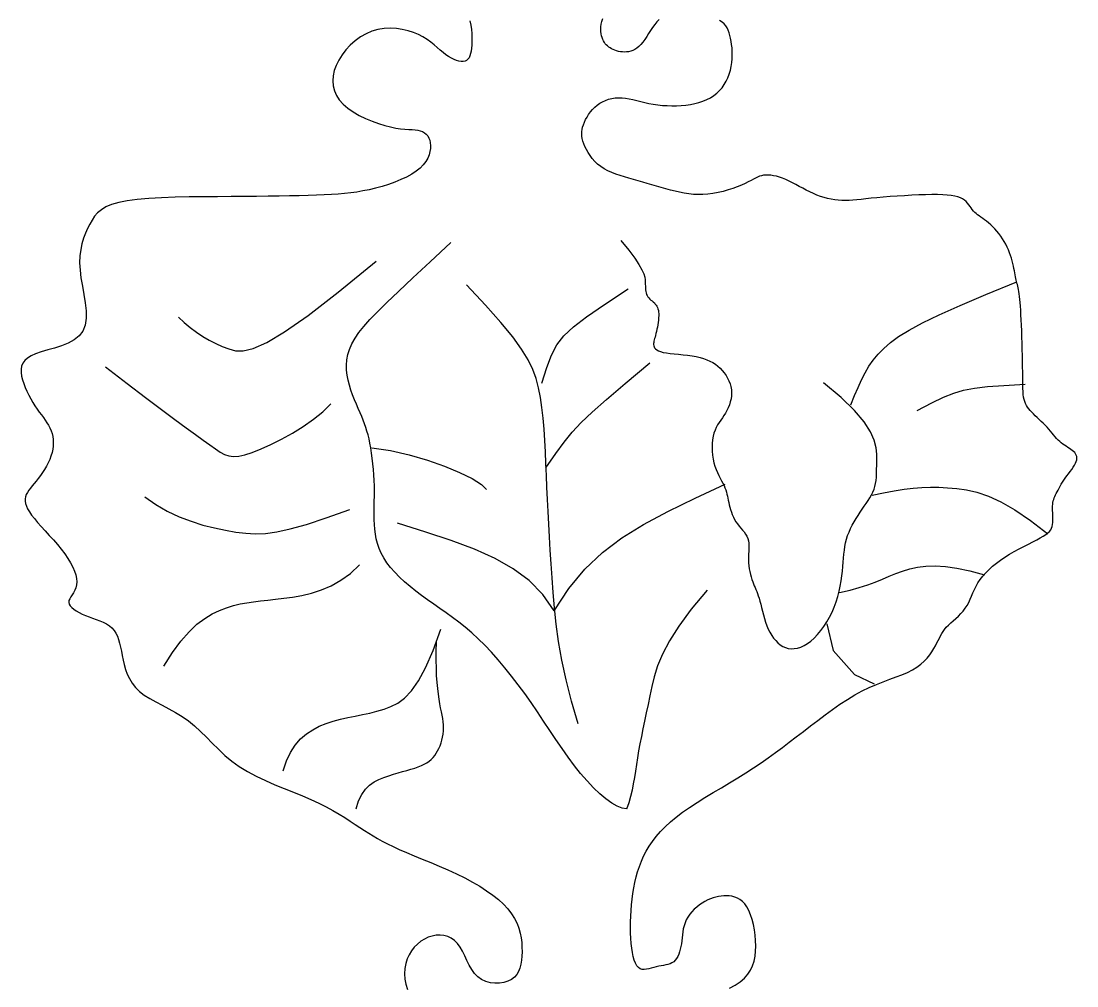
# Model space of a CAD drawing. Header units: millimetres. Extents: x 0 to 687901, y 0 to 346525.
# Drawn here: x 15406.67 to 15433.81, y 33459.14 to 33483.92 of the extents above; entities that cross this region are included whole.
import ezdxf

# ---------------------------------------------------------------- set-up
doc = ezdxf.new("R2010")
doc.units = ezdxf.units.MM
doc.layers.add('ARQ_Texto', color=7, linetype='Continuous')
doc.layers.add('ARQ_Vista 01', color=1, linetype='Continuous')

# ---------------------------------------------------------------- blocks, each defined once
blk = doc.blocks.new('BRASÃO ESTADO PARANÁ')
at = {"layer": 'ARQ_Vista 01'}
for points in [[(3227.378, -31142.45), (3227.595, -31142.332), (3227.788, -31142.203), (3227.95, -31142.063), (3228.083, -31141.912), (3228.188, -31141.751), (3228.268, -31141.58), (3228.326, -31141.401), (3228.365, -31141.213), (3228.386, -31141.017), (3228.393, -31140.815), (3228.386, -31140.606), (3228.369, -31140.394), (3228.34, -31140.184), (3228.301, -31139.98), (3228.251, -31139.785), (3228.192, -31139.603), (3228.124, -31139.439), (3228.048, -31139.296), (3227.965, -31139.178), (3227.874, -31139.083), (3227.778, -31139.009), (3227.678, -31138.953), (3227.574, -31138.913), (3227.468, -31138.887), (3227.361, -31138.873), (3227.255, -31138.867), (3227.149, -31138.868), (3227.044, -31138.876), (3226.941, -31138.891), (3226.837, -31138.913), (3226.733, -31138.944), (3226.629, -31138.982), (3226.525, -31139.029), (3226.42, -31139.085), (3226.313, -31139.149), (3226.208, -31139.223), (3226.105, -31139.303), (3226.006, -31139.391), (3225.914, -31139.485), (3225.83, -31139.585), (3225.756, -31139.69), (3225.694, -31139.798), (3225.645, -31139.911), (3225.608, -31140.026), (3225.58, -31140.143), (3225.559, -31140.26), (3225.544, -31140.378), (3225.53, -31140.496), (3225.518, -31140.612), (3225.503, -31140.725), (3225.485, -31140.836), (3225.462, -31140.942), (3225.435, -31141.042), (3225.402, -31141.136), (3225.363, -31141.222), (3225.317, -31141.299), (3225.265, -31141.367), (3225.206, -31141.422), (3225.139, -31141.466), (3225.065, -31141.5), (3224.985, -31141.526), (3224.901, -31141.546), (3224.812, -31141.564), (3224.72, -31141.58), (3224.625, -31141.597), (3224.53, -31141.618), (3224.434, -31141.645), (3224.338, -31141.672), (3224.244, -31141.698), (3224.153, -31141.718), (3224.065, -31141.727), (3223.983, -31141.721), (3223.907, -31141.697), (3223.837, -31141.651), (3223.776, -31141.578), (3223.722, -31141.482), (3223.676, -31141.363), (3223.637, -31141.224), (3223.605, -31141.067), (3223.579, -31140.896), (3223.559, -31140.711), (3223.544, -31140.515), (3223.535, -31140.311), (3223.532, -31140.099), (3223.533, -31139.882), (3223.54, -31139.662), (3223.553, -31139.439), (3223.571, -31139.215), (3223.595, -31138.993), (3223.624, -31138.773), (3223.659, -31138.557), (3223.7, -31138.345), (3223.75, -31138.136), (3223.807, -31137.931), (3223.874, -31137.729), (3223.952, -31137.529), (3224.041, -31137.332), (3224.142, -31137.138), (3224.257, -31136.946), (3224.386, -31136.755), (3224.531, -31136.566), (3224.694, -31136.377), (3224.876, -31136.19), (3225.079, -31136.002), (3225.303, -31135.814), (3225.55, -31135.626), (3225.82, -31135.437), (3226.111, -31135.247), (3226.417, -31135.057), (3226.733, -31134.866), (3227.055, -31134.674), (3227.378, -31134.481), (3227.697, -31134.289), (3228.009, -31134.095), (3228.309, -31133.902), (3228.598, -31133.707), (3228.878, -31133.511), (3229.153, -31133.313), (3229.424, -31133.113), (3229.693, -31132.91), (3229.963, -31132.703), (3230.237, -31132.492), (3230.515, -31132.278), (3230.797, -31132.062), (3231.082, -31131.848), (3231.37, -31131.64), (3231.658, -31131.439), (3231.946, -31131.251), (3232.232, -31131.077), (3232.517, -31130.922), (3232.797, -31130.786), (3233.071, -31130.668), (3233.337, -31130.564), (3233.593, -31130.468), (3233.837, -31130.379), (3234.065, -31130.291), (3234.276, -31130.201), (3234.468, -31130.104), (3234.639, -31129.999), (3234.79, -31129.885), (3234.923, -31129.766), (3235.039, -31129.644), (3235.139, -31129.52), (3235.226, -31129.398), (3235.3, -31129.279), (3235.364, -31129.166), (3235.419, -31129.06), (3235.468, -31128.961), (3235.514, -31128.868), (3235.558, -31128.78), (3235.605, -31128.695), (3235.656, -31128.612), (3235.715, -31128.531), (3235.783, -31128.45), (3235.864, -31128.368), (3235.954, -31128.284), (3236.051, -31128.198), (3236.151, -31128.109), (3236.252, -31128.017), (3236.349, -31127.921), (3236.44, -31127.82), (3236.522, -31127.714), (3236.593, -31127.602), (3236.654, -31127.486), (3236.709, -31127.364), (3236.762, -31127.24), (3236.815, -31127.113), (3236.872, -31126.983), (3236.937, -31126.853), (3237.012, -31126.723), (3237.1, -31126.593), (3237.201, -31126.464), (3237.316, -31126.336), (3237.442, -31126.21), (3237.58, -31126.086), (3237.729, -31125.965), (3237.889, -31125.847), (3238.058, -31125.732), (3238.237, -31125.62), (3238.422, -31125.513), (3238.608, -31125.411), (3238.792, -31125.313), (3238.97, -31125.221), (3239.139, -31125.134), (3239.293, -31125.054), (3239.43, -31124.979), (3239.547, -31124.912), (3239.644, -31124.849), (3239.723, -31124.789), (3239.785, -31124.73), (3239.834, -31124.67), (3239.87, -31124.608), (3239.895, -31124.541), (3239.911, -31124.467), (3239.92, -31124.385), (3239.923, -31124.297), (3239.922, -31124.205), (3239.919, -31124.111), (3239.914, -31124.016), (3239.909, -31123.923), (3239.907, -31123.835), (3239.907, -31123.753), (3239.912, -31123.678), (3239.922, -31123.611), (3239.935, -31123.548), (3239.952, -31123.49), (3239.973, -31123.433), (3239.997, -31123.377), (3240.024, -31123.319), (3240.053, -31123.259), (3240.085, -31123.196), (3240.119, -31123.128), (3240.157, -31123.057), (3240.197, -31122.983), (3240.241, -31122.906), (3240.289, -31122.826), (3240.341, -31122.745), (3240.398, -31122.662), (3240.459, -31122.578), (3240.523, -31122.493), (3240.587, -31122.408), (3240.649, -31122.325), (3240.706, -31122.243), (3240.757, -31122.164), (3240.799, -31122.089), (3240.829, -31122.017), (3240.846, -31121.95), (3240.851, -31121.888), (3240.844, -31121.83), (3240.827, -31121.776), (3240.8, -31121.725), (3240.765, -31121.677), (3240.723, -31121.633), (3240.674, -31121.59), (3240.621, -31121.55), (3240.564, -31121.511), (3240.503, -31121.472), (3240.44, -31121.432), (3240.376, -31121.391), (3240.311, -31121.347), (3240.247, -31121.299), (3240.185, -31121.247), (3240.125, -31121.189), (3240.066, -31121.127), (3240.008, -31121.061), (3239.949, -31120.991), (3239.89, -31120.919), (3239.828, -31120.844), (3239.764, -31120.769), (3239.695, -31120.692), (3239.622, -31120.616), (3239.546, -31120.54), (3239.468, -31120.464), (3239.389, -31120.389), (3239.311, -31120.316), (3239.236, -31120.244), (3239.164, -31120.174), (3239.097, -31120.107), (3239.037, -31120.041), (3238.983, -31119.976), (3238.935, -31119.911), (3238.894, -31119.843), (3238.858, -31119.772), (3238.828, -31119.696), (3238.803, -31119.613), (3238.784, -31119.521), (3238.771, -31119.421), (3238.761, -31119.309), (3238.755, -31119.185), (3238.751, -31119.049), (3238.75, -31118.899), (3238.749, -31118.734), (3238.748, -31118.553), (3238.747, -31118.355), (3238.744, -31118.14), (3238.739, -31117.911), (3238.733, -31117.674), (3238.726, -31117.433), (3238.718, -31117.192), (3238.71, -31116.957), (3238.7, -31116.732), (3238.691, -31116.522), (3238.681, -31116.329), (3238.671, -31116.155), (3238.66, -31115.999), (3238.649, -31115.858), (3238.638, -31115.732), (3238.626, -31115.619), (3238.614, -31115.519), (3238.6, -31115.431), (3238.587, -31115.353), (3238.572, -31115.283), (3238.557, -31115.219), (3238.542, -31115.16), (3238.527, -31115.102), (3238.512, -31115.045), (3238.497, -31114.987), (3238.483, -31114.924), (3238.469, -31114.856), (3238.455, -31114.782), (3238.44, -31114.704), (3238.425, -31114.62), (3238.407, -31114.531), (3238.388, -31114.439), (3238.365, -31114.342), (3238.339, -31114.241), (3238.31, -31114.137), (3238.276, -31114.03), (3238.237, -31113.921), (3238.194, -31113.812), (3238.146, -31113.702), (3238.093, -31113.593), (3238.035, -31113.486), (3237.971, -31113.382), (3237.901, -31113.28), (3237.827, -31113.183), (3237.75, -31113.09), (3237.669, -31113.002), (3237.588, -31112.918), (3237.506, -31112.841), (3237.425, -31112.77), (3237.346, -31112.705), (3237.27, -31112.646), (3237.197, -31112.593), (3237.128, -31112.545), (3237.062, -31112.498), (3237, -31112.452), (3236.942, -31112.406), (3236.888, -31112.357), (3236.838, -31112.305), (3236.793, -31112.248), (3236.75, -31112.187), (3236.706, -31112.124), (3236.661, -31112.061), (3236.612, -31111.998), (3236.556, -31111.938), (3236.492, -31111.883), (3236.417, -31111.833), (3236.329, -31111.79), (3236.227, -31111.755), (3236.109, -31111.726), (3235.973, -31111.703), (3235.819, -31111.686), (3235.644, -31111.676), (3235.447, -31111.67), (3235.227, -31111.67), (3234.982, -31111.674), (3234.719, -31111.683), (3234.444, -31111.695), (3234.161, -31111.71), (3233.879, -31111.728), (3233.602, -31111.748), (3233.338, -31111.769), (3233.092, -31111.791), (3232.868, -31111.813), (3232.667, -31111.834), (3232.483, -31111.854), (3232.315, -31111.871), (3232.159, -31111.885), (3232.011, -31111.895), (3231.87, -31111.899), (3231.732, -31111.897), (3231.594, -31111.888), (3231.456, -31111.872), (3231.317, -31111.85), (3231.179, -31111.82), (3231.041, -31111.783), (3230.902, -31111.739), (3230.764, -31111.688), (3230.626, -31111.631), (3230.489, -31111.566), (3230.351, -31111.497), (3230.215, -31111.425), (3230.08, -31111.352), (3229.946, -31111.28), (3229.814, -31111.21), (3229.684, -31111.145), (3229.556, -31111.086), (3229.431, -31111.036), (3229.309, -31110.994), (3229.192, -31110.96), (3229.079, -31110.935), (3228.971, -31110.918), (3228.87, -31110.91), (3228.775, -31110.91), (3228.688, -31110.918), (3228.608, -31110.935), (3228.533, -31110.96), (3228.459, -31110.991), (3228.382, -31111.03), (3228.299, -31111.074), (3228.206, -31111.124), (3228.1, -31111.179), (3227.976, -31111.238), (3227.834, -31111.301), (3227.674, -31111.365), (3227.5, -31111.428), (3227.316, -31111.488), (3227.124, -31111.543), (3226.927, -31111.591), (3226.729, -31111.63), (3226.533, -31111.656), (3226.342, -31111.67), (3226.155, -31111.67), (3225.972, -31111.66), (3225.792, -31111.64), (3225.613, -31111.611), (3225.436, -31111.576), (3225.259, -31111.535), (3225.082, -31111.491), (3224.903, -31111.443), (3224.724, -31111.394), (3224.544, -31111.342), (3224.364, -31111.29), (3224.183, -31111.237), (3224.003, -31111.184), (3223.824, -31111.132), (3223.646, -31111.08), (3223.469, -31111.03), (3223.295, -31110.98), (3223.124, -31110.927), (3222.959, -31110.872), (3222.8, -31110.811), (3222.649, -31110.744), (3222.507, -31110.669), (3222.375, -31110.583), (3222.255, -31110.487), (3222.146, -31110.382), (3222.048, -31110.27), (3221.96, -31110.154), (3221.884, -31110.035), (3221.818, -31109.918), (3221.763, -31109.803), (3221.718, -31109.693), (3221.683, -31109.591), (3221.658, -31109.494), (3221.642, -31109.402), (3221.636, -31109.314), (3221.639, -31109.226), (3221.651, -31109.139), (3221.673, -31109.05), (3221.703, -31108.958), (3221.741, -31108.861), (3221.788, -31108.762), (3221.843, -31108.661), (3221.906, -31108.561), (3221.978, -31108.463), (3222.057, -31108.37), (3222.143, -31108.281), (3222.237, -31108.2), (3222.339, -31108.128), (3222.447, -31108.066), (3222.561, -31108.013), (3222.681, -31107.971), (3222.806, -31107.939), (3222.934, -31107.918), (3223.067, -31107.909), (3223.203, -31107.911), (3223.341, -31107.925), (3223.482, -31107.948), (3223.626, -31107.979), (3223.774, -31108.015), (3223.927, -31108.054), (3224.084, -31108.093), (3224.246, -31108.13), (3224.414, -31108.162), (3224.588, -31108.188), (3224.767, -31108.207), (3224.949, -31108.219), (3225.132, -31108.224), (3225.316, -31108.222), (3225.498, -31108.211), (3225.678, -31108.194), (3225.853, -31108.168), (3226.022, -31108.134), (3226.185, -31108.092), (3226.341, -31108.04), (3226.489, -31107.98), (3226.628, -31107.91), (3226.758, -31107.83), (3226.877, -31107.739), (3226.986, -31107.637), (3227.083, -31107.525), (3227.169, -31107.402), (3227.244, -31107.271), (3227.308, -31107.134), (3227.361, -31106.992), (3227.405, -31106.846), (3227.438, -31106.699), (3227.461, -31106.551), (3227.475, -31106.405), (3227.48, -31106.26), (3227.478, -31106.119), (3227.469, -31105.982), (3227.454, -31105.85), (3227.434, -31105.724), (3227.411, -31105.604), (3227.384, -31105.492), (3227.355, -31105.389), (3227.321, -31105.293), (3227.28, -31105.205), (3227.228, -31105.123), (3227.164, -31105.048), (3227.085, -31104.977), (3226.988, -31104.912)], [(3224.643, -31104.874), (3224.554, -31104.966), (3224.469, -31105.07), (3224.388, -31105.182), (3224.31, -31105.301), (3224.234, -31105.421), (3224.159, -31105.539), (3224.085, -31105.653), (3224.01, -31105.758), (3223.935, -31105.85), (3223.857, -31105.928), (3223.779, -31105.992), (3223.699, -31106.042), (3223.619, -31106.081), (3223.538, -31106.108), (3223.458, -31106.126), (3223.377, -31106.136), (3223.297, -31106.138), (3223.219, -31106.135), (3223.141, -31106.126), (3223.066, -31106.112), (3222.993, -31106.093), (3222.923, -31106.07), (3222.857, -31106.043), (3222.795, -31106.013), (3222.737, -31105.98), (3222.684, -31105.944), (3222.635, -31105.904), (3222.591, -31105.862), (3222.552, -31105.815), (3222.516, -31105.764), (3222.484, -31105.709), (3222.456, -31105.647), (3222.43, -31105.581), (3222.408, -31105.508), (3222.391, -31105.429), (3222.379, -31105.344), (3222.375, -31105.253), (3222.379, -31105.157), (3222.393, -31105.056), (3222.418, -31104.949), (3222.456, -31104.838)], [(3217.299, -31104.928), (3217.335, -31105.097), (3217.36, -31105.263), (3217.374, -31105.425), (3217.38, -31105.581), (3217.379, -31105.729), (3217.373, -31105.866), (3217.362, -31105.991), (3217.347, -31106.103), (3217.327, -31106.202), (3217.3, -31106.288), (3217.266, -31106.36), (3217.224, -31106.419), (3217.173, -31106.463), (3217.112, -31106.493), (3217.042, -31106.508), (3216.962, -31106.509), (3216.875, -31106.497), (3216.781, -31106.471), (3216.682, -31106.432), (3216.579, -31106.381), (3216.473, -31106.317), (3216.366, -31106.242), (3216.259, -31106.156), (3216.149, -31106.061), (3216.034, -31105.961), (3215.911, -31105.857), (3215.779, -31105.752), (3215.635, -31105.649), (3215.477, -31105.552), (3215.301, -31105.461), (3215.108, -31105.381), (3214.898, -31105.314), (3214.675, -31105.262), (3214.444, -31105.228), (3214.207, -31105.216), (3213.967, -31105.227), (3213.728, -31105.264), (3213.494, -31105.331), (3213.267, -31105.428), (3213.051, -31105.554), (3212.847, -31105.702), (3212.659, -31105.87), (3212.489, -31106.054), (3212.339, -31106.248), (3212.212, -31106.45), (3212.11, -31106.655), (3212.036, -31106.859), (3211.991, -31107.06), (3211.976, -31107.259), (3211.991, -31107.453), (3212.039, -31107.641), (3212.119, -31107.823), (3212.232, -31107.997), (3212.38, -31108.162), (3212.562, -31108.318), (3212.772, -31108.462), (3213.004, -31108.595), (3213.248, -31108.715), (3213.5, -31108.821), (3213.75, -31108.912), (3213.992, -31108.987), (3214.219, -31109.045), (3214.425, -31109.086), (3214.609, -31109.113), (3214.775, -31109.129), (3214.923, -31109.139), (3215.055, -31109.146), (3215.173, -31109.154), (3215.279, -31109.167), (3215.374, -31109.189), (3215.46, -31109.223), (3215.537, -31109.269), (3215.603, -31109.327), (3215.66, -31109.395), (3215.705, -31109.474), (3215.739, -31109.563), (3215.761, -31109.661), (3215.771, -31109.767), (3215.768, -31109.882), (3215.75, -31110.003), (3215.715, -31110.128), (3215.662, -31110.256), (3215.587, -31110.385), (3215.49, -31110.513), (3215.368, -31110.639), (3215.219, -31110.761), (3215.042, -31110.877), (3214.841, -31110.986), (3214.62, -31111.089), (3214.385, -31111.184), (3214.139, -31111.271), (3213.888, -31111.349), (3213.637, -31111.418), (3213.389, -31111.478), (3213.148, -31111.528), (3212.912, -31111.569), (3212.676, -31111.602), (3212.436, -31111.629), (3212.187, -31111.65), (3211.926, -31111.666), (3211.648, -31111.68), (3211.349, -31111.691), (3211.026, -31111.701), (3210.677, -31111.711), (3210.302, -31111.719), (3209.901, -31111.726), (3209.474, -31111.733), (3209.021, -31111.738), (3208.54, -31111.743), (3208.033, -31111.746), (3207.501, -31111.749), (3206.953, -31111.752), (3206.402, -31111.759), (3205.858, -31111.771), (3205.335, -31111.789), (3204.843, -31111.816), (3204.394, -31111.855), (3204, -31111.906), (3203.67, -31111.972), (3203.398, -31112.052), (3203.177, -31112.146), (3202.999, -31112.254), (3202.854, -31112.375), (3202.736, -31112.509), (3202.636, -31112.655), (3202.546, -31112.813), (3202.46, -31112.983), (3202.379, -31113.165), (3202.306, -31113.362), (3202.244, -31113.573), (3202.196, -31113.801), (3202.166, -31114.046), (3202.156, -31114.311), (3202.17, -31114.595), (3202.208, -31114.9), (3202.262, -31115.218), (3202.32, -31115.541), (3202.371, -31115.862), (3202.404, -31116.173), (3202.408, -31116.465), (3202.371, -31116.73), (3202.283, -31116.961), (3202.135, -31117.153), (3201.938, -31117.308), (3201.705, -31117.433), (3201.447, -31117.536), (3201.18, -31117.621), (3200.916, -31117.696), (3200.667, -31117.767), (3200.448, -31117.839), (3200.269, -31117.92), (3200.128, -31118.009), (3200.023, -31118.106), (3199.95, -31118.211), (3199.905, -31118.324), (3199.885, -31118.444), (3199.886, -31118.572), (3199.905, -31118.708), (3199.939, -31118.85), (3199.985, -31118.997), (3200.041, -31119.147), (3200.107, -31119.298), (3200.18, -31119.447), (3200.258, -31119.593), (3200.34, -31119.733), (3200.423, -31119.866), (3200.507, -31119.988), (3200.59, -31120.103), (3200.67, -31120.211), (3200.747, -31120.315), (3200.82, -31120.416), (3200.888, -31120.516), (3200.949, -31120.617), (3201.003, -31120.72), (3201.048, -31120.828), (3201.084, -31120.94), (3201.111, -31121.055), (3201.127, -31121.174), (3201.133, -31121.296), (3201.129, -31121.421), (3201.112, -31121.548), (3201.084, -31121.677), (3201.044, -31121.808), (3200.993, -31121.94), (3200.932, -31122.071), (3200.864, -31122.2), (3200.791, -31122.326), (3200.712, -31122.448), (3200.632, -31122.565), (3200.55, -31122.675), (3200.468, -31122.778), (3200.389, -31122.875), (3200.314, -31122.966), (3200.244, -31123.053), (3200.182, -31123.138), (3200.129, -31123.221), (3200.087, -31123.303), (3200.057, -31123.386), (3200.042, -31123.471), (3200.041, -31123.559), (3200.057, -31123.652), (3200.089, -31123.751), (3200.138, -31123.857), (3200.206, -31123.972), (3200.292, -31124.097), (3200.398, -31124.233), (3200.524, -31124.382), (3200.665, -31124.542), (3200.818, -31124.71), (3200.977, -31124.885), (3201.137, -31125.064), (3201.295, -31125.245), (3201.445, -31125.426), (3201.582, -31125.605), (3201.703, -31125.779), (3201.806, -31125.949), (3201.892, -31126.113), (3201.959, -31126.269), (3202.008, -31126.418), (3202.038, -31126.558), (3202.049, -31126.689), (3202.04, -31126.809), (3202.012, -31126.918), (3201.969, -31127.018), (3201.918, -31127.109), (3201.864, -31127.192), (3201.813, -31127.271), (3201.771, -31127.344), (3201.742, -31127.415), (3201.734, -31127.484), (3201.75, -31127.553), (3201.79, -31127.621), (3201.85, -31127.689), (3201.929, -31127.754), (3202.025, -31127.818), (3202.134, -31127.88), (3202.254, -31127.938), (3202.384, -31127.993), (3202.52, -31128.045), (3202.66, -31128.095), (3202.801, -31128.145), (3202.94, -31128.198), (3203.073, -31128.256), (3203.198, -31128.32), (3203.312, -31128.392), (3203.411, -31128.476), (3203.495, -31128.571), (3203.563, -31128.679), (3203.62, -31128.799), (3203.667, -31128.929), (3203.706, -31129.07), (3203.741, -31129.22), (3203.774, -31129.379), (3203.807, -31129.547), (3203.844, -31129.722), (3203.886, -31129.901), (3203.939, -31130.083), (3204.005, -31130.265), (3204.089, -31130.444), (3204.193, -31130.618), (3204.322, -31130.783), (3204.478, -31130.938), (3204.664, -31131.081), (3204.876, -31131.215), (3205.109, -31131.344), (3205.356, -31131.474), (3205.612, -31131.608), (3205.871, -31131.751), (3206.129, -31131.908), (3206.378, -31132.082), (3206.617, -31132.278), (3206.847, -31132.491), (3207.074, -31132.717), (3207.304, -31132.95), (3207.541, -31133.185), (3207.791, -31133.418), (3208.059, -31133.643), (3208.351, -31133.855), (3208.669, -31134.051), (3209.009, -31134.231), (3209.364, -31134.399), (3209.727, -31134.556), (3210.092, -31134.706), (3210.452, -31134.849), (3210.8, -31134.99), (3211.13, -31135.131), (3211.436, -31135.272), (3211.718, -31135.415), (3211.979, -31135.557), (3212.221, -31135.697), (3212.445, -31135.834), (3212.653, -31135.967), (3212.847, -31136.096), (3213.03, -31136.217), (3213.203, -31136.332), (3213.371, -31136.441), (3213.539, -31136.545), (3213.712, -31136.648), (3213.896, -31136.749), (3214.095, -31136.853), (3214.315, -31136.959), (3214.56, -31137.07), (3214.833, -31137.188), (3215.131, -31137.312), (3215.448, -31137.442), (3215.777, -31137.577), (3216.112, -31137.719), (3216.448, -31137.865), (3216.778, -31138.017), (3217.096, -31138.173), (3217.398, -31138.334), (3217.68, -31138.499), (3217.943, -31138.668), (3218.185, -31138.84), (3218.404, -31139.016), (3218.599, -31139.195), (3218.77, -31139.377), (3218.915, -31139.561), (3219.033, -31139.747), (3219.127, -31139.935), (3219.199, -31140.123), (3219.251, -31140.31), (3219.287, -31140.496), (3219.309, -31140.679), (3219.32, -31140.859), (3219.321, -31141.035), (3219.316, -31141.206), (3219.302, -31141.369), (3219.277, -31141.524), (3219.24, -31141.669), (3219.186, -31141.801), (3219.115, -31141.92), (3219.023, -31142.024), (3218.91, -31142.111), (3218.772, -31142.18), (3218.616, -31142.228), (3218.447, -31142.255), (3218.27, -31142.259), (3218.092, -31142.239), (3217.918, -31142.192), (3217.755, -31142.118), (3217.608, -31142.015), (3217.481, -31141.883), (3217.371, -31141.728), (3217.274, -31141.556), (3217.185, -31141.376), (3217.1, -31141.195), (3217.014, -31141.019), (3216.922, -31140.857), (3216.82, -31140.715), (3216.705, -31140.599), (3216.577, -31140.51), (3216.439, -31140.446), (3216.293, -31140.407), (3216.143, -31140.392), (3215.989, -31140.399), (3215.835, -31140.427), (3215.682, -31140.476), (3215.534, -31140.545), (3215.393, -31140.632), (3215.26, -31140.737), (3215.138, -31140.859), (3215.03, -31140.997), (3214.937, -31141.15), (3214.862, -31141.317), (3214.807, -31141.497), (3214.775, -31141.689), (3214.765, -31141.889), (3214.778, -31142.094), (3214.814, -31142.298), (3214.873, -31142.498)], [(3223.157, -31113.455), (3223.462, -31113.83), (3223.693, -31114.137), (3223.86, -31114.386), (3223.973, -31114.586), (3224.044, -31114.745), (3224.082, -31114.872), (3224.098, -31114.976), (3224.103, -31115.065), (3224.104, -31115.148), (3224.106, -31115.225), (3224.109, -31115.297), (3224.113, -31115.364), (3224.121, -31115.427), (3224.133, -31115.485), (3224.151, -31115.538), (3224.174, -31115.588), (3224.205, -31115.634), (3224.241, -31115.677), (3224.282, -31115.718), (3224.325, -31115.757), (3224.369, -31115.795), (3224.413, -31115.833), (3224.455, -31115.872), (3224.493, -31115.913), (3224.527, -31115.955), (3224.555, -31116), (3224.579, -31116.049), (3224.597, -31116.102), (3224.611, -31116.159), (3224.62, -31116.221), (3224.625, -31116.29), (3224.625, -31116.364), (3224.621, -31116.446), (3224.613, -31116.533), (3224.602, -31116.623), (3224.588, -31116.714), (3224.572, -31116.805), (3224.554, -31116.894), (3224.536, -31116.978), (3224.518, -31117.057), (3224.499, -31117.128), (3224.482, -31117.193), (3224.466, -31117.251), (3224.451, -31117.304), (3224.44, -31117.354), (3224.432, -31117.4), (3224.427, -31117.445), (3224.427, -31117.489), (3224.432, -31117.532), (3224.444, -31117.575), (3224.466, -31117.616), (3224.499, -31117.656), (3224.547, -31117.694), (3224.611, -31117.728), (3224.694, -31117.759), (3224.798, -31117.787), (3224.924, -31117.81), (3225.069, -31117.829), (3225.229, -31117.847), (3225.398, -31117.864), (3225.572, -31117.882), (3225.747, -31117.902), (3225.918, -31117.925), (3226.08, -31117.953), (3226.231, -31117.987), (3226.369, -31118.027), (3226.496, -31118.073), (3226.613, -31118.126), (3226.722, -31118.185), (3226.822, -31118.251), (3226.916, -31118.323), (3227.005, -31118.403), (3227.088, -31118.489), (3227.165, -31118.582), (3227.236, -31118.68), (3227.299, -31118.783), (3227.352, -31118.891), (3227.396, -31119.003), (3227.428, -31119.118), (3227.447, -31119.235), (3227.454, -31119.354), (3227.448, -31119.474), (3227.43, -31119.594), (3227.403, -31119.712), (3227.367, -31119.827), (3227.323, -31119.939), (3227.273, -31120.046), (3227.218, -31120.148), (3227.158, -31120.243), (3227.096, -31120.333), (3227.033, -31120.421), (3226.972, -31120.51), (3226.912, -31120.601), (3226.858, -31120.698), (3226.809, -31120.802), (3226.767, -31120.917), (3226.735, -31121.044), (3226.712, -31121.181), (3226.697, -31121.325), (3226.693, -31121.474), (3226.697, -31121.626), (3226.71, -31121.777), (3226.733, -31121.925), (3226.764, -31122.068), (3226.804, -31122.203), (3226.851, -31122.33), (3226.903, -31122.45), (3226.957, -31122.564), (3227.012, -31122.67), (3227.065, -31122.771), (3227.115, -31122.866), (3227.159, -31122.957), (3227.195, -31123.042), (3227.225, -31123.124), (3227.25, -31123.204), (3227.271, -31123.282), (3227.289, -31123.361), (3227.306, -31123.44), (3227.323, -31123.523), (3227.341, -31123.608), (3227.361, -31123.698), (3227.385, -31123.792), (3227.412, -31123.888), (3227.444, -31123.985), (3227.48, -31124.082), (3227.521, -31124.177), (3227.569, -31124.27), (3227.623, -31124.359), (3227.683, -31124.443), (3227.748, -31124.523), (3227.814, -31124.601), (3227.88, -31124.678), (3227.942, -31124.755), (3227.998, -31124.834), (3228.046, -31124.915), (3228.083, -31125.002), (3228.107, -31125.093), (3228.12, -31125.19), (3228.124, -31125.291), (3228.122, -31125.396), (3228.117, -31125.505), (3228.111, -31125.616), (3228.106, -31125.728), (3228.106, -31125.842), (3228.112, -31125.957), (3228.123, -31126.071), (3228.14, -31126.183), (3228.161, -31126.293), (3228.185, -31126.399), (3228.213, -31126.5), (3228.242, -31126.595), (3228.272, -31126.683), (3228.303, -31126.763), (3228.334, -31126.838), (3228.365, -31126.91), (3228.396, -31126.982), (3228.427, -31127.057), (3228.458, -31127.137), (3228.489, -31127.225), (3228.519, -31127.323), (3228.55, -31127.435), (3228.581, -31127.557), (3228.613, -31127.688), (3228.647, -31127.825), (3228.685, -31127.967), (3228.726, -31128.109), (3228.771, -31128.251), (3228.822, -31128.389), (3228.878, -31128.521), (3228.941, -31128.646), (3229.009, -31128.764), (3229.084, -31128.872), (3229.164, -31128.97), (3229.251, -31129.056), (3229.343, -31129.131), (3229.441, -31129.191), (3229.545, -31129.237), (3229.654, -31129.268), (3229.769, -31129.283), (3229.887, -31129.28), (3230.009, -31129.26), (3230.135, -31129.221), (3230.263, -31129.163), (3230.393, -31129.084), (3230.526, -31128.985), (3230.658, -31128.867), (3230.788, -31128.732), (3230.915, -31128.581), (3231.037, -31128.417), (3231.152, -31128.241), (3231.258, -31128.056), (3231.353, -31127.863), (3231.437, -31127.665), (3231.509, -31127.462), (3231.571, -31127.258), (3231.623, -31127.053), (3231.666, -31126.85), (3231.702, -31126.651), (3231.731, -31126.457), (3231.753, -31126.272), (3231.771, -31126.095), (3231.786, -31125.926), (3231.8, -31125.765), (3231.814, -31125.61), (3231.83, -31125.461), (3231.851, -31125.316), (3231.878, -31125.174), (3231.912, -31125.034), (3231.956, -31124.896), (3232.009, -31124.76), (3232.07, -31124.626), (3232.136, -31124.493), (3232.208, -31124.363), (3232.284, -31124.236), (3232.362, -31124.111), (3232.442, -31123.99), (3232.523, -31123.871), (3232.602, -31123.756), (3232.68, -31123.644), (3232.753, -31123.533), (3232.821, -31123.424), (3232.883, -31123.315), (3232.937, -31123.208), (3232.981, -31123.1), (3233.016, -31122.992), (3233.041, -31122.88), (3233.058, -31122.761), (3233.07, -31122.633), (3233.077, -31122.492), (3233.081, -31122.336), (3233.084, -31122.161), (3233.087, -31121.964), (3233.087, -31121.742), (3233.063, -31121.489), (3232.991, -31121.198), (3232.844, -31120.864), (3232.599, -31120.481), (3232.228, -31120.042), (3231.708, -31119.54), (3231.013, -31118.971)], [(3223.381, -31135.493), (3223.209, -31135.466), (3223.015, -31135.39), (3222.803, -31135.269), (3222.575, -31135.106), (3222.337, -31134.907), (3222.092, -31134.674), (3221.844, -31134.412), (3221.596, -31134.126), (3221.352, -31133.819), (3221.112, -31133.495), (3220.873, -31133.157), (3220.636, -31132.808), (3220.398, -31132.453), (3220.159, -31132.093), (3219.918, -31131.732), (3219.674, -31131.374), (3219.425, -31131.022), (3219.172, -31130.678), (3218.916, -31130.344), (3218.658, -31130.022), (3218.4, -31129.714), (3218.141, -31129.422), (3217.882, -31129.149), (3217.625, -31128.896), (3217.371, -31128.664), (3217.119, -31128.452), (3216.869, -31128.255), (3216.622, -31128.071), (3216.378, -31127.896), (3216.136, -31127.726), (3215.896, -31127.559), (3215.659, -31127.391), (3215.425, -31127.22), (3215.196, -31127.045), (3214.975, -31126.867), (3214.764, -31126.687), (3214.566, -31126.504), (3214.384, -31126.319), (3214.219, -31126.134), (3214.076, -31125.948), (3213.955, -31125.761), (3213.856, -31125.575), (3213.776, -31125.389), (3213.713, -31125.204), (3213.665, -31125.019), (3213.63, -31124.835), (3213.606, -31124.652), (3213.591, -31124.47), (3213.583, -31124.289), (3213.581, -31124.109), (3213.582, -31123.927), (3213.585, -31123.744), (3213.59, -31123.557), (3213.593, -31123.366), (3213.594, -31123.17), (3213.592, -31122.967), (3213.585, -31122.757), (3213.572, -31122.542), (3213.556, -31122.326), (3213.535, -31122.11), (3213.51, -31121.898), (3213.483, -31121.693), (3213.452, -31121.497), (3213.419, -31121.315), (3213.384, -31121.146), (3213.346, -31120.99), (3213.305, -31120.843), (3213.26, -31120.701), (3213.212, -31120.562), (3213.159, -31120.423), (3213.1, -31120.279), (3213.037, -31120.129), (3212.967, -31119.969), (3212.894, -31119.8), (3212.821, -31119.623), (3212.749, -31119.44), (3212.683, -31119.252), (3212.623, -31119.06), (3212.574, -31118.866), (3212.537, -31118.67), (3212.516, -31118.475), (3212.513, -31118.278), (3212.529, -31118.079), (3212.568, -31117.877), (3212.631, -31117.671), (3212.722, -31117.46), (3212.842, -31117.242), (3212.993, -31117.017), (3213.179, -31116.78), (3213.413, -31116.519), (3213.708, -31116.217), (3214.077, -31115.857), (3214.532, -31115.424), (3215.089, -31114.902), (3215.76, -31114.273), (3216.558, -31113.523)], [(3205.995, -31116.425), (3206.216, -31116.633), (3206.447, -31116.827), (3206.686, -31117.007), (3206.931, -31117.17), (3207.181, -31117.318), (3207.435, -31117.448), (3207.69, -31117.561), (3207.944, -31117.655), (3208.205, -31117.723), (3208.507, -31117.731), (3208.895, -31117.639), (3209.414, -31117.406), (3210.106, -31116.991), (3211.017, -31116.355), (3212.189, -31115.455), (3213.667, -31114.253)], [(3232.082, -31119.819), (3232.228, -31119.467), (3232.365, -31119.146), (3232.499, -31118.852), (3232.636, -31118.581), (3232.783, -31118.328), (3232.948, -31118.089), (3233.136, -31117.86), (3233.355, -31117.636), (3233.614, -31117.411), (3233.934, -31117.178), (3234.341, -31116.926), (3234.858, -31116.646), (3235.51, -31116.328), (3236.322, -31115.964), (3237.316, -31115.543), (3238.519, -31115.055)], [(3221.504, -31132.202), (3221.239, -31131.315), (3221.028, -31130.49), (3220.864, -31129.722), (3220.739, -31129.005), (3220.646, -31128.333), (3220.578, -31127.701), (3220.528, -31127.103), (3220.488, -31126.532), (3220.452, -31125.984), (3220.418, -31125.456), (3220.387, -31124.944), (3220.359, -31124.448), (3220.333, -31123.963), (3220.309, -31123.489), (3220.287, -31123.022), (3220.267, -31122.56), (3220.247, -31122.101), (3220.228, -31121.647), (3220.205, -31121.2), (3220.177, -31120.763), (3220.141, -31120.338), (3220.096, -31119.928), (3220.038, -31119.536), (3219.966, -31119.162), (3219.874, -31118.807), (3219.746, -31118.453), (3219.564, -31118.079), (3219.307, -31117.663), (3218.958, -31117.185), (3218.497, -31116.623), (3217.904, -31115.957), (3217.161, -31115.164)], [(3220.092, -31118.979), (3220.287, -31118.372), (3220.467, -31117.894), (3220.672, -31117.501), (3220.941, -31117.151), (3221.313, -31116.8), (3221.827, -31116.407), (3222.523, -31115.929), (3223.44, -31115.321)], [(3203.163, -31118.352), (3203.995, -31118.993), (3204.712, -31119.54), (3205.326, -31120.003), (3205.846, -31120.39), (3206.284, -31120.712), (3206.65, -31120.978), (3206.954, -31121.197), (3207.208, -31121.379), (3207.422, -31121.531), (3207.609, -31121.654), (3207.781, -31121.746), (3207.95, -31121.804), (3208.129, -31121.828), (3208.331, -31121.814), (3208.568, -31121.762), (3208.853, -31121.669), (3209.194, -31121.534), (3209.578, -31121.362), (3209.991, -31121.156), (3210.415, -31120.921), (3210.834, -31120.662), (3211.233, -31120.383), (3211.595, -31120.09), (3211.903, -31119.786)], [(3220.249, -31122.272), (3220.635, -31121.716), (3220.959, -31121.268), (3221.27, -31120.882), (3221.615, -31120.509), (3222.041, -31120.101), (3222.595, -31119.612), (3223.324, -31118.993), (3224.276, -31118.196)], [(3234.656, -31120.038), (3235.222, -31119.749), (3235.678, -31119.53), (3236.072, -31119.369), (3236.455, -31119.255), (3236.874, -31119.175), (3237.381, -31119.118), (3238.022, -31119.072), (3238.848, -31119.025)], [(3213.499, -31121.488), (3214.218, -31121.599), (3214.945, -31121.764), (3215.652, -31121.969), (3216.312, -31122.201), (3216.898, -31122.444), (3217.384, -31122.686), (3217.743, -31122.912), (3217.947, -31123.108)], [(3220.562, -31127.812), (3221.132, -31126.943), (3221.754, -31126.199), (3222.438, -31125.555), (3223.197, -31124.983), (3224.041, -31124.459), (3224.983, -31123.954), (3226.035, -31123.443), (3227.207, -31122.9)], [(3232.903, -31123.324), (3233.353, -31123.23), (3233.764, -31123.155), (3234.143, -31123.098), (3234.498, -31123.057), (3234.836, -31123.031), (3235.167, -31123.019), (3235.497, -31123.021), (3235.835, -31123.036), (3236.188, -31123.065), (3236.564, -31123.12), (3236.97, -31123.216), (3237.415, -31123.368), (3237.905, -31123.59), (3238.449, -31123.898), (3239.053, -31124.306), (3239.726, -31124.829)], [(3204.682, -31123.394), (3205.11, -31123.693), (3205.557, -31123.948), (3206.016, -31124.163), (3206.479, -31124.341), (3206.938, -31124.485), (3207.387, -31124.6), (3207.817, -31124.689), (3208.221, -31124.757), (3208.598, -31124.804), (3208.968, -31124.824), (3209.361, -31124.808), (3209.805, -31124.748), (3210.326, -31124.634), (3210.955, -31124.459), (3211.717, -31124.212), (3212.643, -31123.886)], [(3220.562, -31127.812), (3220.125, -31127.18), (3219.599, -31126.642), (3218.982, -31126.181), (3218.274, -31125.78), (3217.472, -31125.421), (3216.575, -31125.085), (3215.583, -31124.756), (3214.495, -31124.415)], [(3205.419, -31129.963), (3205.754, -31129.428), (3206.081, -31128.985), (3206.399, -31128.623), (3206.709, -31128.334), (3207.011, -31128.106), (3207.303, -31127.929), (3207.586, -31127.794), (3207.86, -31127.691), (3208.126, -31127.61), (3208.386, -31127.547), (3208.645, -31127.497), (3208.907, -31127.458), (3209.177, -31127.425), (3209.459, -31127.394), (3209.757, -31127.362), (3210.076, -31127.325), (3210.419, -31127.278), (3210.78, -31127.214), (3211.154, -31127.126), (3211.535, -31127.004), (3211.917, -31126.841), (3212.294, -31126.63), (3212.66, -31126.361), (3213.009, -31126.027)], [(3231.642, -31127.102), (3232.048, -31127.013), (3232.409, -31126.913), (3232.733, -31126.806), (3233.027, -31126.695), (3233.302, -31126.583), (3233.565, -31126.473), (3233.824, -31126.369), (3234.088, -31126.273), (3234.366, -31126.19), (3234.664, -31126.125), (3234.989, -31126.083), (3235.348, -31126.07), (3235.747, -31126.092), (3236.195, -31126.153), (3236.697, -31126.259), (3237.26, -31126.417)], [(3226.507, -31127.016), (3225.888, -31127.751), (3225.405, -31128.402), (3225.038, -31128.98), (3224.769, -31129.493), (3224.578, -31129.952), (3224.445, -31130.367), (3224.352, -31130.748), (3224.279, -31131.105), (3224.21, -31131.447), (3224.142, -31131.775), (3224.076, -31132.091), (3224.013, -31132.396), (3223.953, -31132.689), (3223.897, -31132.973), (3223.845, -31133.248), (3223.798, -31133.515), (3223.757, -31133.775), (3223.718, -31134.029), (3223.679, -31134.278), (3223.637, -31134.524), (3223.589, -31134.769), (3223.533, -31135.014), (3223.464, -31135.261), (3223.381, -31135.511)], [(3210.055, -31134.021), (3210.18, -31133.635), (3210.335, -31133.303), (3210.518, -31133.021), (3210.726, -31132.784), (3210.953, -31132.586), (3211.198, -31132.423), (3211.456, -31132.289), (3211.724, -31132.179), (3211.999, -31132.09), (3212.279, -31132.015), (3212.561, -31131.951), (3212.846, -31131.893), (3213.13, -31131.836), (3213.413, -31131.776), (3213.693, -31131.709), (3213.968, -31131.629), (3214.237, -31131.53), (3214.502, -31131.393), (3214.767, -31131.195), (3215.033, -31130.914), (3215.303, -31130.529), (3215.581, -31130.018), (3215.868, -31129.358), (3216.168, -31128.528)], [(3231.149, -31128.315), (3231.397, -31129.356), (3232.218, -31130.286), (3232.987, -31130.642)], [(3212.886, -31135.496), (3212.978, -31135.189), (3213.099, -31134.937), (3213.243, -31134.735), (3213.405, -31134.575), (3213.582, -31134.449), (3213.767, -31134.351), (3213.958, -31134.273), (3214.148, -31134.209), (3214.334, -31134.151), (3214.514, -31134.099), (3214.688, -31134.05), (3214.853, -31134.003), (3215.01, -31133.958), (3215.157, -31133.912), (3215.293, -31133.865), (3215.417, -31133.816), (3215.529, -31133.763), (3215.629, -31133.705), (3215.719, -31133.643), (3215.798, -31133.576), (3215.87, -31133.503), (3215.934, -31133.425), (3215.993, -31133.34), (3216.046, -31133.249), (3216.095, -31133.151), (3216.14, -31133.047), (3216.179, -31132.937), (3216.213, -31132.824), (3216.241, -31132.708), (3216.261, -31132.591), (3216.274, -31132.472), (3216.278, -31132.354), (3216.274, -31132.236), (3216.262, -31132.117), (3216.244, -31131.995), (3216.22, -31131.866), (3216.193, -31131.729), (3216.164, -31131.58), (3216.134, -31131.418), (3216.104, -31131.24), (3216.075, -31131.044), (3216.049, -31130.827), (3216.027, -31130.589), (3216.009, -31130.327), (3215.997, -31130.041), (3215.992, -31129.729), (3215.994, -31129.389), (3216.005, -31129.02)]]:
    blk.add_lwpolyline(points, dxfattribs=at)

msp = doc.modelspace()

# ---------------------------------------------------------------- block references
at = {"layer": 'ARQ_Texto', "xscale": 0.6623285758541897, "yscale": 0.662328575970605, "zscale": 0.662328576}
msp.add_blockref('BRASÃO ESTADO PARANÁ', (13287.297, 54085.615), dxfattribs=at)

doc.saveas('drawing.dxf')
